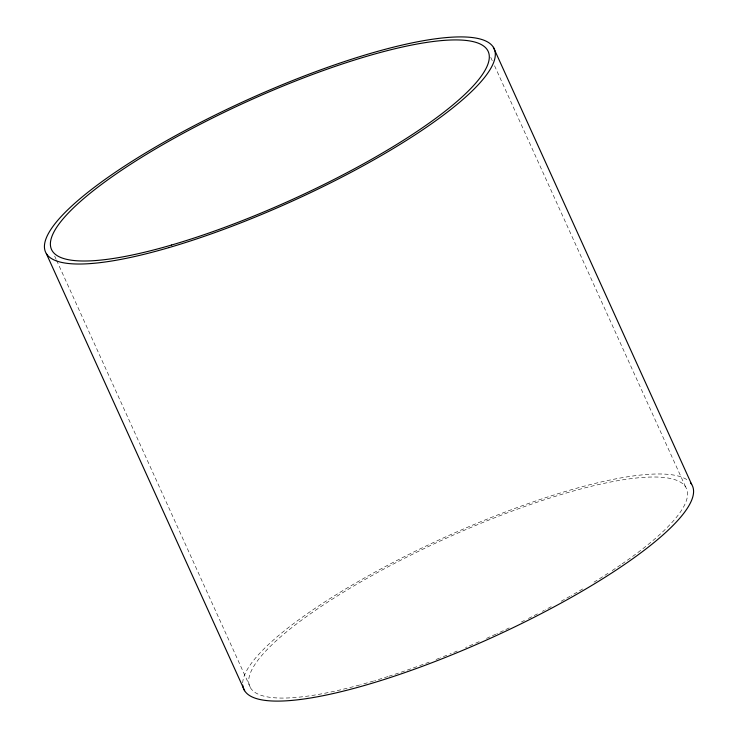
<?xml version="1.0" encoding="UTF-8"?>
<svg xmlns="http://www.w3.org/2000/svg" width="738" height="738" viewBox="0 0 738 738"><rect width="100%" height="100%" fill="white"/><g stroke="black" fill="none" stroke-linecap="round" stroke-linejoin="round"><path stroke-width="0.55" stroke-dasharray="3.69 2.77" d="M490.752 57.37L492.652 61.568M494.552 65.756L685.685 487.108M54.686 256.132L56.116 259.278M56.586 260.32L250.579 687.964M242.701 682.908A246.28 55.405 -24.4 0 1 444.673 537.347A246.28 55.405 -24.4 0 1 688.139 480.539M359.572 685.002A239.712 53.92 -24.4 0 1 288.364 630.381A239.712 53.92 -24.4 0 1 610.16 482.099A239.712 53.92 -24.4 0 1 621.461 564.321M620.603 564.921A239.712 53.92 -24.4 0 1 609.874 572.088M608.029 573.297A239.712 53.92 -24.4 0 1 593.924 582.19M582.688 588.952A239.712 53.92 -24.4 0 1 571.028 595.714M570.04 596.276A239.712 53.92 -24.4 0 1 558.98 602.439M551.175 606.673A239.712 53.92 -24.4 0 1 545.336 609.773M544.358 610.289A239.712 53.92 -24.4 0 1 542.393 611.313M537.458 613.878A239.712 53.92 -24.4 0 1 527.476 618.951M524.45 620.464A239.712 53.92 -24.4 0 1 521.415 621.968M509.183 627.909A239.712 53.92 -24.4 0 1 496.803 633.721M495.77 634.191A239.712 53.92 -24.4 0 1 486.425 638.444M479.128 641.682A239.712 53.92 -24.4 0 1 473.907 643.96M472.864 644.412A239.712 53.92 -24.4 0 1 465.549 647.54M457.2 651.027A239.712 53.92 -24.4 0 1 449.903 654.006M446.785 655.261A239.712 53.92 -24.4 0 1 440.558 657.733M439.525 658.139A239.712 53.92 -24.4 0 1 434.35 660.141M429.202 662.106A239.712 53.92 -24.4 0 1 418.972 665.897M416.795 666.691A239.712 53.92 -24.4 0 1 389.037 676.202M387.994 676.534A239.712 53.92 -24.4 0 1 374.636 680.685M373.548 681.008A239.712 53.92 -24.4 0 1 360.707 684.689"/><path stroke-width="1.11" d="M493.381 47.287L691.654 484.359M46.346 253.641L244.619 690.713M690.454 482.735A246.28 55.405 -24.4 0 1 489.598 638.638A246.28 55.405 -24.4 0 1 242.747 685.048M168.984 247.59A246.28 55.405 -24.4 0 0 494.912 50.931A246.28 55.405 -24.4 0 0 145.709 152.867A246.28 55.405 -24.4 0 0 168.984 247.59M171.668 244.998A239.712 53.92 -24.4 0 0 488.916 53.588A239.712 53.92 -24.4 0 0 149.011 152.803A239.712 53.92 -24.4 0 0 171.668 244.998"/></g></svg>
